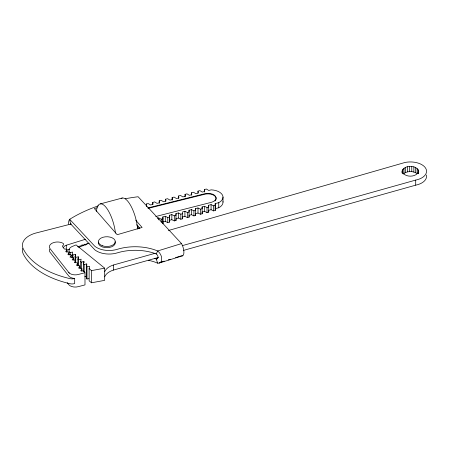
<?xml version="1.0" encoding="UTF-8"?>
<svg xmlns="http://www.w3.org/2000/svg" width="449" height="449" viewBox="0 0 449 449"><rect width="100%" height="100%" fill="white"/><g stroke="black" fill="none" stroke-linecap="round" stroke-linejoin="round"><path stroke-width="0.67" d="M402.124 172.988C401.26 163.975 420.034 164.177 418.642 173.365M418.563 173.342L418.642 170.828M72.244 254.353L72.693 252.069L70.151 252.546L69.483 251.743A8.003 4.619 0 0 1 69.028 249.975L69.146 249.38A8.026 4.636 0 0 1 72.401 246.417L76.094 244.901L104.684 268.176L104.684 280.356L91.489 282.791L89.127 280.793L89.127 268.609L89.576 266.33L86.994 266.813L86.309 266.235L86.764 263.95L84.182 264.439L83.497 263.86L83.952 261.576L81.37 262.059L80.685 261.481L81.134 259.196L78.553 259.685L77.873 259.107L78.322 256.822L75.741 257.305L75.056 256.727L75.511 254.448L72.929 254.931L72.244 254.353L72.244 257.737M154.389 258.36A38.187 22.046 0 0 1 155.534 258.759L156.286 259.067C159.176 258.905 158.048 255.01 156.286 253.988L157.61 250.98L181.519 243.594A8.026 3.092 72.8 0 1 183.905 252.265A8.026 3.092 72.8 0 1 181.519 255.778L175.542 257.619M418.563 172.074C415.465 177.579 404.796 177.602 402.124 171.72M69.298 273.149L49.962 248.55A8.329 4.81 0 0 1 54.256 242.387A7.846 4.529 0 0 1 63.23 243.414A3.541 2.043 0 0 1 62.882 245.552A2.088 1.207 0 0 0 62.641 246.77L64.398 249.01L66.491 249.178L66.901 249.706L65.717 251.676L68.635 251.911L69.051 252.439L67.866 254.409L70.785 254.645L71.195 255.172L71.195 257.198M71.195 255.172L70.016 257.137L72.934 257.378L73.344 257.9L73.344 259.932M73.344 257.9L72.16 259.87L75.078 260.111L75.494 260.633L75.494 262.665M75.494 260.633L74.309 262.603L77.228 262.839L77.638 263.367L77.638 265.398M77.638 263.367L76.459 265.337L79.378 265.572L79.787 266.1L79.787 268.132M79.787 266.1L78.603 268.07L81.522 268.306L81.937 268.833L81.937 270.865M81.937 268.833L80.753 270.803L83.671 271.039L84.99 272.723L84.99 284.902L78.345 286.647A7.061 4.075 0 0 1 68.781 284.677L67.26 282.741M403.23 173.999C406.985 170.749 413.125 170.833 417.149 173.578L417.149 168.504M78.687 247.393L89.054 243.15M63.567 247.618A3.541 2.043 0 0 1 63.595 247.842A5.102 2.947 0 0 1 66.278 245.238L85.591 239.233M66.946 250.104L69.612 249.279M77.598 246.793L88.919 243.274M157.616 258.658L156.286 259.067L157.61 263.159A9.435 6.297 50.7 0 0 158.783 263.108L159.103 263.052M159.603 262.547L164.25 261.11M168.235 259.876L170.227 259.264M159.412 262.974L182.49 255.846M97.046 207.792L94.352 208.572L117.195 234.709L142.103 227.452L135.71 220.133M168.364 230.528L405.065 162.454A16.17 9.334 0 0 1 425.652 168.201A16.17 9.334 0 0 1 415.701 180.088L182.176 245.687M104.684 271.729A17.752 10.248 0 0 1 113.339 265.028L155.18 253.275M104.684 276.803A17.752 10.248 0 0 1 113.339 270.107L158.559 257.4M183.529 250.385L415.701 185.162A16.17 9.334 0 0 0 426.382 174.987M100.352 203.891L122.308 198.009M84.99 272.723L78.345 274.462A7.061 4.075 0 0 1 68.781 272.492M71.301 223.956L35.331 233.177A23.41 13.515 0 0 0 23.348 249.027A78.8 45.495 0 0 0 70.487 278.734A4.973 2.868 0 0 0 74.686 278.425L74.686 283.504A4.973 2.868 0 0 1 70.487 283.813A78.8 45.495 0 0 1 23.348 254.106A23.41 13.515 0 0 1 22.652 248.426M155.708 216.513L211.271 202.353A8.138 4.698 0 0 0 215.441 196.174A8.138 4.698 0 0 0 204.755 193.738L147.67 207.982M157.419 218.309L158.75 217.967L161.219 219.163L162.925 218.725L162.88 216.918L165.294 216.3L167.763 217.496L169.469 217.058L169.419 215.251L171.832 214.633L174.302 215.829L176.008 215.391L175.963 213.584L178.376 212.966L180.84 214.162L182.547 213.724L182.502 211.917L184.915 211.299L187.385 212.495L189.091 212.057L189.04 210.25L191.454 209.632L193.923 210.828L195.629 210.39L195.584 208.583L197.998 207.966L200.462 209.161L202.173 208.723L202.123 206.916L204.536 206.299L207.006 207.494L208.712 207.056L208.667 205.249L211.075 204.632L213.544 205.827L215.251 205.389L215.206 203.582L218.742 202.679A12.735 7.352 0 0 0 222.334 194.821A12.735 7.352 0 0 0 211.193 189.854L208.734 190.466L206.383 189.023L204.447 189.506L204.447 192.043M137.798 228.384L139.605 227.924M162.925 218.725L162.925 223.804L162.88 221.991L165.294 221.374L167.763 222.569L169.469 222.137L169.469 217.058M169.469 222.137L169.419 220.324L171.832 219.707L174.302 220.902L176.008 220.47L175.963 213.584M182.547 213.724L182.547 218.803L180.84 219.235L178.376 218.04L175.963 218.657L176.008 220.47M182.502 216.99L184.915 216.373L187.385 217.569L189.091 217.136L189.04 210.25M195.584 208.583L195.629 215.469L193.923 215.902L191.454 214.706L189.04 215.324L189.091 217.136M202.123 206.916L202.173 213.803L200.462 214.235L197.998 213.039L195.584 213.657L195.629 215.469M208.667 205.249L208.712 212.136L207.006 212.568L204.536 211.372L202.123 211.99L202.173 213.803M215.251 205.389L215.251 210.469L213.544 210.901L211.075 209.705L208.667 210.323L208.712 212.136M215.251 210.469L215.206 208.656L218.742 207.758A12.735 7.352 0 0 0 222.957 201.579M146.34 206.54L146.34 204.003L148.232 203.526L150.578 204.974L153.036 204.362L152.755 202.398L154.692 201.915L157.038 203.363L159.502 202.746L159.215 200.787L161.152 200.305L163.503 201.753L165.962 201.135L165.675 199.176L167.617 198.694L169.963 200.136L172.422 199.524L172.141 197.566L174.077 197.083L176.423 198.525L178.887 197.914L178.601 195.955L180.537 195.467L182.889 196.915L185.347 196.303L185.061 194.338L187.003 193.856L189.349 195.304L191.807 194.686L191.521 192.728L193.463 192.245L195.809 193.693L198.267 193.076L197.987 191.117L199.923 190.634L202.269 192.077L204.733 191.465L204.447 189.506M148.35 208.319L204.755 194.249A8.138 4.698 0 0 1 214.122 195.478A8.138 4.698 0 0 1 214.942 201M84.827 276.5L86.118 276.258M86.309 266.235L86.309 278.419L86.994 278.997L88.93 278.633M89.127 268.609L91.489 270.612L104.684 268.176M156.286 253.988L155.534 253.685A38.187 22.046 0 0 0 117.268 252.871A17.494 10.103 0 0 1 94.818 249.824L70.482 223.731L69.668 219.28L74.315 216.536A131.512 75.926 0 0 1 98.331 205.85M157.61 263.159L155.534 262.311A38.187 22.046 0 0 0 148.35 260.274M84.799 244.155L85.753 245.182M81.999 244.711L82.947 245.726M181.519 243.594L138.112 196.741A131.512 75.926 0 0 0 125.243 198.755M136.625 224.736L139.819 228.395M146.34 204.003L146.621 205.962M182.518 217.597L182.547 218.803M418.159 169.604L418.159 173.415M415.679 167.584L415.679 172.663M415.701 180.088L415.701 185.162M413.843 166.921L413.843 171.995M411.772 166.551L411.772 171.625M409.611 166.506L409.611 171.58M407.496 166.781L407.496 171.86M405.582 167.365L405.582 172.444M403.993 168.218L403.993 173.292M402.843 169.273L402.843 173.718M402.203 170.468L402.203 173.005M223.013 197.077L223.013 202.151M218.742 202.679L218.742 207.758M215.206 203.582L215.206 208.656M213.544 205.827L213.544 210.901M211.075 204.632L211.075 209.705M207.006 207.494L207.006 212.568M204.536 206.299L204.536 211.372M200.462 209.161L200.462 214.235M197.998 207.966L197.998 213.039M197.987 191.117L197.987 193.019M193.923 210.828L193.923 215.902M191.521 192.728L191.521 195.264M191.454 209.632L191.454 214.706M187.385 212.495L187.385 217.569M185.061 194.338L185.061 196.881M184.915 211.299L184.915 216.373M180.84 214.162L180.84 219.235M178.601 195.955L178.601 198.492M178.376 212.966L178.376 218.04M174.302 215.829L174.302 220.902M172.141 197.566L172.141 200.102M171.832 214.633L171.832 219.707M169.419 215.251L169.419 220.324M167.763 217.496L167.763 222.569M165.675 199.176L165.675 201.079M165.294 216.3L165.294 221.374M162.88 216.918L162.88 221.991M161.219 219.163L161.219 222.334M159.215 200.787L159.215 203.324M158.75 217.967L158.75 219.87M152.755 202.398L152.755 204.306M137.843 225.752L137.843 228.928M113.339 265.028L113.339 270.107M91.489 270.612L91.489 282.791M86.994 266.813L86.994 278.997M86.764 263.95L86.764 265.982M84.182 264.439L84.182 271.881M83.952 261.576L83.952 262.929M83.497 263.86L83.497 271.303M81.522 268.306L81.522 271.016M81.37 262.059L81.37 268.828M80.685 261.481L80.685 268.249M78.553 259.685L78.553 265.774M78.322 256.822L78.322 259.528M77.873 259.107L77.873 265.875M75.741 257.305L75.741 262.721M75.511 254.448L75.511 256.474M75.056 256.727L75.056 260.79M72.929 254.931L72.929 257.636M70.151 252.546L70.151 254.577M69.051 252.439L69.051 255.144M66.879 249.678L66.901 252.411M66.278 245.238L66.278 249.678M68.478 224.09A12.348 4.754 72.8 0 1 69.662 219.275L94.818 246.271A17.494 10.103 0 0 0 117.268 249.318A38.187 22.046 0 0 1 155.534 250.132L157.61 250.98A9.435 6.297 50.7 0 1 158.783 251.979L159.103 252.36A8.043 4.939 56.6 0 1 161.657 257.445L161.646 260.538A8.043 4.939 56.6 0 1 159.098 263.035M70.134 224.545A5.242 2.021 72.8 0 1 70.493 223.725M115.096 241.736A8.452 4.883 0 0 1 107.087 247.668A8.452 4.883 0 0 1 98.494 242.017M74.686 278.425A7.061 4.075 0 0 1 68.781 276.045L49.962 252.102A8.329 4.81 0 0 1 49.637 249.105M121.146 198.492A23.152 7.953 75 0 1 130.917 205.973A23.152 7.953 75 0 1 137.607 228.911M96.456 211.378A23.152 7.953 75 0 1 105.566 206.798A23.152 7.953 75 0 1 115.477 233.132M102.372 245.755A8.452 4.883 0 0 0 115.292 241.781A8.452 4.883 0 0 0 102.866 237.308A8.452 4.883 0 0 0 102.372 245.755"/></g></svg>
